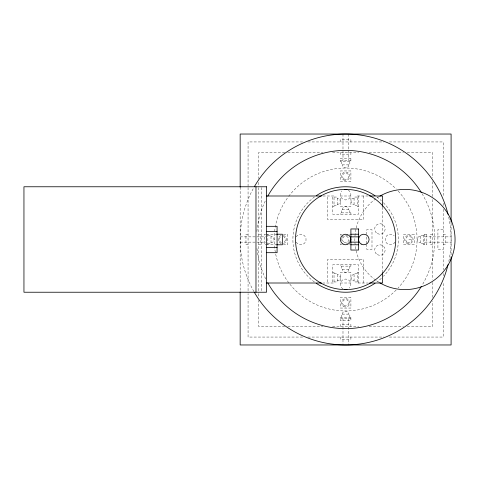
<?xml version="1.0" encoding="UTF-8"?>
<svg xmlns="http://www.w3.org/2000/svg" width="479" height="479" viewBox="0 0 479 479"><rect width="100%" height="100%" fill="white"/><g stroke="black" fill="none" stroke-linecap="round" stroke-linejoin="round"><path stroke-width="0.36" stroke-dasharray="2.4 1.8" d="M348.79 164.884C348.928 168.937 342.329 168.937 342.461 164.884M342.461 209.706C342.329 205.647 348.928 205.647 348.79 209.706M348.79 269.294C348.928 273.353 342.329 273.353 342.461 269.294M342.461 314.116C342.329 310.063 348.928 310.063 348.79 314.116M354.065 198.102C350.005 197.971 350.005 204.569 354.065 204.431M337.192 204.431C341.246 204.569 341.246 197.971 337.192 198.102M271.006 242.661C275.066 242.799 275.066 236.201 271.006 236.339M420.245 236.339C416.191 236.201 416.191 242.799 420.245 242.661M354.065 274.569C350.005 274.431 350.005 281.029 354.065 280.898M337.192 280.898C341.246 281.029 341.246 274.431 337.192 274.569M302.644 141.94L248.068 141.94L248.068 186.798M307.877 141.94L384.128 141.94M389.361 141.94L443.183 141.94L443.183 197.264M284.76 152.49L258.618 152.49L258.618 178.631M287.741 152.49L322.846 152.49M332.558 152.49L358.699 152.49M369.153 152.49L403.51 152.49M407.246 152.49L432.639 152.49L432.639 177.883M340.353 160.399L350.903 160.399M322.978 195.995L334.025 195.995L334.025 206.539L332.707 206.539M368.141 195.995L357.226 195.995L357.226 206.539L358.549 206.539M334.025 197.049L337.192 197.049L337.192 205.485L334.025 205.485M357.226 197.049L354.065 197.049L354.065 205.485L357.226 205.485M443.183 229.681L437.914 229.681L437.914 249.319L443.183 249.319M248.068 234.225L245.961 234.225L245.961 244.775L248.068 244.775M258.618 234.225L260.726 234.225L260.726 244.775L258.618 244.775M265.821 234.225L264.414 234.225L264.414 244.775L265.821 244.775M266.528 234.225L276.371 234.225M283.4 234.225L287.622 234.225L287.622 244.775L283.4 244.775M341.761 234.225L340.353 234.225L340.353 235.632M349.496 234.225L350.903 234.225M432.639 234.225L430.531 234.225L430.531 244.775L432.639 244.775M443.183 234.225L445.296 234.225L445.296 244.775L443.183 244.775M267.845 235.279L271.006 235.279L271.006 243.721L267.845 243.721M423.412 235.279L420.245 235.279L420.245 243.721L423.412 243.721M240.159 236.866L265.821 236.866M424.729 236.866L451.092 236.866M408.91 239.5L411.545 239.5M240.159 242.134L265.821 242.134M424.729 242.134L451.092 242.134M266.528 244.775L276.371 244.775M341.761 244.775L340.353 244.775L340.353 243.368M349.496 244.775L350.903 244.775M332.707 272.461L334.025 272.461L334.025 283.005L322.978 283.005M358.549 272.461L357.226 272.461L357.226 283.005L368.141 283.005M334.025 273.515L337.192 273.515L337.192 281.951L334.025 281.951M357.226 273.515L354.065 273.515L354.065 281.951L357.226 281.951M340.353 318.601L350.903 318.601M284.76 326.51L258.618 326.51L258.618 300.369M287.741 326.51L322.846 326.51M332.558 326.51L358.699 326.51M369.153 326.51L403.51 326.51M407.246 326.51L432.639 326.51L432.639 301.117M302.644 337.06L248.068 337.06L248.068 293.699M307.877 337.06L384.128 337.06M389.361 337.06L443.183 337.06L443.183 281.736M451.092 223.046L451.092 255.954M443.183 203.246L443.183 205.485M443.183 209.221L443.183 269.779M443.183 273.515L443.183 275.754M432.639 181.619L432.639 196.552M432.639 199.539L432.639 279.461M432.639 282.448L432.639 297.381M424.729 234.225L424.729 244.775M382.541 207.15L382.541 271.85M366.722 234.59L366.722 229.681L371.991 229.681L371.991 249.319L366.722 249.319L366.722 244.41M366.722 236.961L366.722 243.817M363.818 195.995L363.818 219.46L327.432 219.46L327.432 195.995M363.818 283.005L363.818 259.54L327.432 259.54L327.432 283.005M358.549 195.995L358.549 214.185L332.707 214.185L332.707 195.995M358.549 283.005L358.549 264.815L332.707 264.815L332.707 283.005M350.903 141.94L350.903 139.832L340.353 139.832L340.353 141.94M350.903 152.49L350.903 154.597L340.353 154.597L340.353 152.49M350.903 214.185L350.903 212.868L340.353 212.868L340.353 214.185M350.903 264.815L350.903 266.132L340.353 266.132L340.353 264.815M350.903 326.51L350.903 324.403L340.353 324.403L340.353 326.51M350.903 337.06L350.903 339.168L340.353 339.168L340.353 337.06M349.844 161.716L349.844 164.884L341.407 164.884L341.407 161.716M349.844 212.868L349.844 209.706L341.407 209.706L341.407 212.868M349.844 266.132L349.844 269.294L341.407 269.294L341.407 266.132M349.844 317.284L349.844 314.116L341.407 314.116L341.407 317.284M348.263 134.03L348.263 160.399M348.263 318.601L348.263 344.97M342.988 134.03L342.988 160.399M342.988 318.601L342.988 344.97M267.845 234.225L267.845 244.775M261.253 187.517L261.253 291.483M258.618 182.361L258.618 186.846M258.618 187.594L258.618 292.903M258.618 293.651L258.618 296.639M248.068 187.546L248.068 292.95M240.159 187.139L240.159 291.861M253.924 291.591A105.47 105.47 0 0 1 253.924 187.409M448.721 217.25A105.47 105.47 0 0 1 448.721 261.75M422.071 193.696A89.112 89.112 0 0 1 422.071 285.304M265.713 278.934A89.112 89.112 0 0 1 256.876 247.487M256.876 231.513A89.112 89.112 0 0 1 265.713 200.066M379.907 282.885A50.097 50.097 0 0 1 376.225 280.544M375.632 280.119A50.097 50.097 0 0 1 355.891 249.643M355.753 248.93A50.097 50.097 0 0 1 354.903 241.673M354.879 240.943A50.097 50.097 0 0 1 354.939 236.602M354.987 235.872A50.097 50.097 0 0 1 356.047 228.645M356.208 227.938A50.097 50.097 0 0 1 379.907 196.115M342.988 288.891A5.275 5.275 0 0 1 341.305 281.299A5.275 5.275 0 0 1 349.017 280.287A5.275 5.275 0 0 1 349.359 288.053M296.238 236.866A5.275 5.275 0 0 1 304.195 235.458A5.275 5.275 0 0 1 304.195 243.542A5.275 5.275 0 0 1 296.238 242.134M348.263 190.109A5.275 5.275 0 0 1 349.945 197.701A5.275 5.275 0 0 1 342.24 198.713A5.275 5.275 0 0 1 341.898 190.947M395.019 242.134A5.275 5.275 0 0 1 387.427 243.817A5.275 5.275 0 0 1 386.409 236.111A5.275 5.275 0 0 1 394.181 235.77M283.436 235.423A4.221 4.221 0 0 1 283.436 243.577M281.257 243.577A4.221 4.221 0 0 1 281.257 235.423M283.323 236.488A3.161 3.161 0 0 1 283.323 242.512M281.371 242.512A3.161 3.161 0 0 1 281.371 236.488M383.422 202.725A52.732 52.732 0 0 1 383.422 276.275M381.356 278.287A52.732 52.732 0 0 1 376.853 281.993M314.404 281.993A52.732 52.732 0 0 1 314.404 197.007M376.853 197.007A52.732 52.732 0 0 1 381.356 200.713M398.211 191.121A71.455 71.455 0 0 1 398.211 287.879M396.151 290.029A71.455 71.455 0 0 1 298.938 293.591A71.455 71.455 0 0 1 288.256 196.905M288.711 196.3A71.455 71.455 0 0 1 396.151 188.971M349.7 240.59A4.221 4.221 0 0 1 349.281 241.608M348.61 242.482A4.221 4.221 0 0 1 345.628 243.721M341.551 240.59A4.221 4.221 0 0 1 341.551 238.41M341.976 237.392A4.221 4.221 0 0 1 343.515 235.848M345.628 235.279A4.221 4.221 0 0 1 348.61 236.518M350.903 158.292L340.353 158.292L340.353 161.716L350.903 161.716L350.903 158.292M350.903 170.943L340.353 170.943L340.353 181.493L350.903 181.493L350.903 170.943M350.903 195.995L340.353 195.995L340.353 206.539L350.903 206.539L350.903 195.995M414.179 234.225L403.635 234.225L403.635 244.775L414.179 244.775L414.179 234.225M426.837 234.225L423.412 234.225L423.412 244.775L426.837 244.775L426.837 234.225M350.903 272.461L340.353 272.461L340.353 283.005L350.903 283.005L350.903 272.461M350.903 297.507L340.353 297.507L340.353 308.057L350.903 308.057L350.903 297.507M350.903 317.284L340.353 317.284L340.353 320.708L350.903 320.708L350.903 317.284M377.266 233.518A5.275 5.275 0 0 0 385.176 228.956A5.275 5.275 0 0 0 377.266 224.388A5.275 5.275 0 0 0 377.266 233.518M377.266 254.612A5.275 5.275 0 0 0 385.176 250.044A5.275 5.275 0 0 0 377.266 245.482A5.275 5.275 0 0 0 377.266 254.612M406.797 243.152A4.221 4.221 0 0 0 413.126 239.5A4.221 4.221 0 0 0 406.797 235.848A4.221 4.221 0 0 0 406.797 243.152M407.324 242.242A3.161 3.161 0 0 0 412.072 239.5A3.161 3.161 0 0 0 407.324 236.758A3.161 3.161 0 0 0 407.324 242.242M343.515 306.434A4.221 4.221 0 0 0 349.844 302.782A4.221 4.221 0 0 0 343.515 299.13A4.221 4.221 0 0 0 343.515 306.434M344.048 305.518A3.161 3.161 0 0 0 348.79 302.782A3.161 3.161 0 0 0 344.048 300.04A3.161 3.161 0 0 0 344.048 305.518M343.515 179.87A4.221 4.221 0 0 0 349.844 176.218A4.221 4.221 0 0 0 343.515 172.566A4.221 4.221 0 0 0 343.515 179.87M344.048 178.96A3.161 3.161 0 0 0 348.79 176.218A3.161 3.161 0 0 0 344.048 173.482A3.161 3.161 0 0 0 344.048 178.96M344.048 242.242A3.161 3.161 0 0 0 348.79 239.5A3.161 3.161 0 0 0 344.048 236.758A3.161 3.161 0 0 0 344.048 242.242"/><path stroke-width="0.72" d="M266.528 195.995L321.493 195.995M369.578 195.995L382.541 195.995L382.541 206.407M266.528 226.316L277.072 226.316L277.072 252.684L266.528 252.684M266.528 231.567L277.072 231.567M276.593 234.225L282.347 234.225L282.347 244.775L276.593 244.775M350.903 234.225L358.549 234.225M350.903 236.866L358.549 236.866M350.903 242.134L358.549 242.134M350.903 244.775L358.549 244.775M266.528 247.433L277.072 247.433M266.528 283.005L321.493 283.005M369.578 283.005L382.541 283.005L382.541 272.593M451.092 222.298L451.092 134.03L240.159 134.03L240.159 187.139M451.092 256.702L451.092 344.97L240.159 344.97L240.159 291.861M255.978 186.768L255.978 292.232M448.051 264.647A105.47 105.47 0 0 1 254.289 292.232M254.289 186.768A105.47 105.47 0 0 1 448.051 214.352M421.316 286.538A89.112 89.112 0 0 1 267.743 282.802M267.743 196.198A89.112 89.112 0 0 1 421.316 192.462M379.907 196.115A50.097 50.097 0 0 1 455.05 239.5A50.097 50.097 0 0 1 379.907 282.885M346.994 289.418A5.275 5.275 0 0 1 344.263 289.418M344.263 189.582A5.275 5.275 0 0 1 346.994 189.582M375.063 283.251A52.732 52.732 0 0 1 316.188 283.251M316.188 195.749A52.732 52.732 0 0 1 375.063 195.749M266.528 186.768L23.95 186.768L23.95 292.232L266.528 292.232L266.528 186.768M358.549 228.956L350.903 228.956L350.903 250.044L358.549 250.044L358.549 228.956M320.577 282.885A50.097 50.097 0 0 0 395.726 239.5A50.097 50.097 0 0 0 320.577 196.115A50.097 50.097 0 0 0 320.577 282.885M361.184 244.068A5.275 5.275 0 0 0 369.093 239.5A5.275 5.275 0 0 0 361.184 234.932A5.275 5.275 0 0 0 361.184 244.068M342.988 244.068A5.275 5.275 0 0 0 350.903 239.5A5.275 5.275 0 0 0 342.988 234.932A5.275 5.275 0 0 0 342.988 244.068"/></g></svg>
